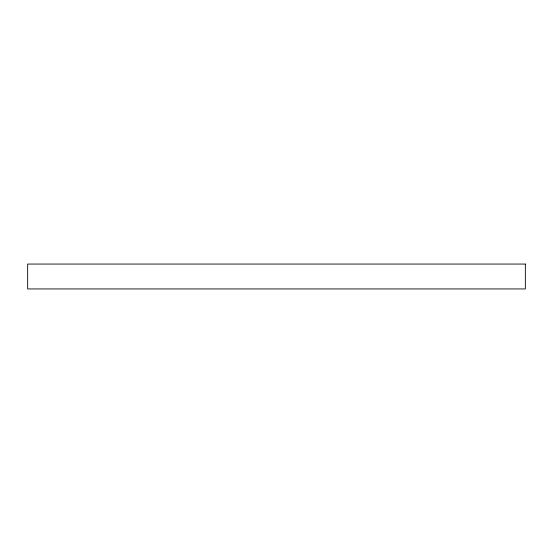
<?xml version="1.0" encoding="UTF-8"?>
<svg xmlns="http://www.w3.org/2000/svg" width="553" height="553" viewBox="0 0 553 553"><rect width="100%" height="100%" fill="white"/><g stroke="black" fill="none" stroke-linecap="round" stroke-linejoin="round"><path stroke-width="0.83" d="M525.35 264.058L27.65 264.058L27.65 288.942L525.35 288.942L525.35 264.058"/></g></svg>
